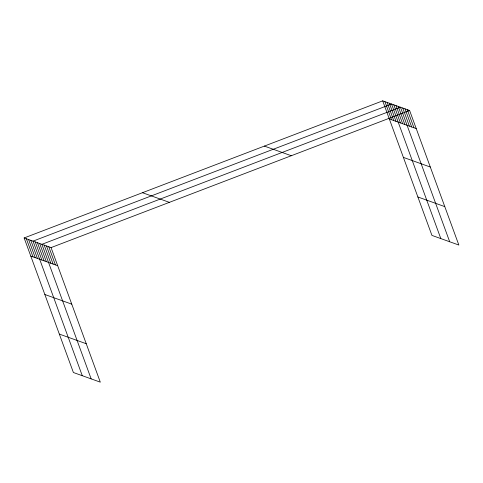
<?xml version="1.0" encoding="UTF-8"?>
<svg xmlns="http://www.w3.org/2000/svg" width="483" height="483" viewBox="0 0 483 483"><rect width="100%" height="100%" fill="white"/><g stroke="black" fill="none" stroke-linecap="round" stroke-linejoin="round"><path stroke-width="0.72" d="M24.15 237.956L51.065 247.598L100.307 382.156L73.392 372.514L24.15 237.956L382.693 100.844L409.608 110.486L458.85 245.044L431.935 235.402L382.693 100.844M51.065 247.598L409.608 110.486M389.322 118.957L416.237 128.599M403.383 157.386L430.299 167.027M417.873 196.973L444.789 206.615M264.376 146.089L291.291 155.731M142.467 192.705L169.382 202.353M30.779 256.068L57.694 265.71M44.841 294.497L71.756 304.139M59.331 334.085L86.246 343.733M407.32 109.665L413.949 127.778M405.032 108.844L411.661 126.963M402.744 108.029L409.373 126.141M449.697 241.766L400.455 107.208L41.912 244.32L91.154 378.877M398.24 106.411L404.863 124.523M396.018 105.614L402.647 123.733M393.796 104.817L400.425 122.936M440.816 238.584L391.574 104.026L33.031 241.138L82.273 375.696M389.352 103.229L395.982 121.342M387.137 102.432L393.766 120.551M384.915 101.635L391.544 119.754M48.777 246.777L55.406 264.895M46.489 245.962L53.118 264.074M44.201 245.141L50.83 263.253M39.691 243.523L46.32 261.641M37.475 242.726L44.104 260.844M35.253 241.935L41.882 260.047M30.809 240.341L37.439 258.453M28.594 239.544L35.223 257.662M26.372 238.753L33.001 256.865"/></g></svg>
